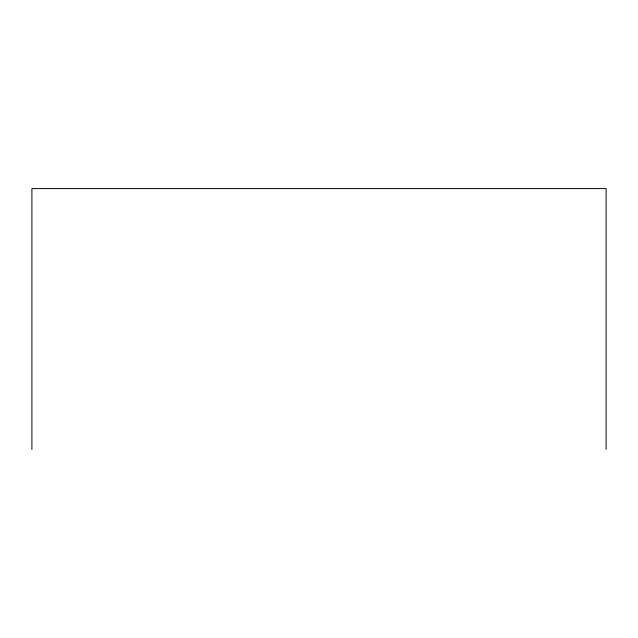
<?xml version="1.0" encoding="UTF-8"?>
<svg xmlns="http://www.w3.org/2000/svg" width="638" height="638" viewBox="0 0 638 638"><rect width="100%" height="100%" fill="white"/><g stroke="black" fill="none" stroke-linecap="round" stroke-linejoin="round"><path stroke-width="0.96" d="M606.1 449.399L606.1 188.601L31.9 188.601L31.9 449.399"/></g></svg>
